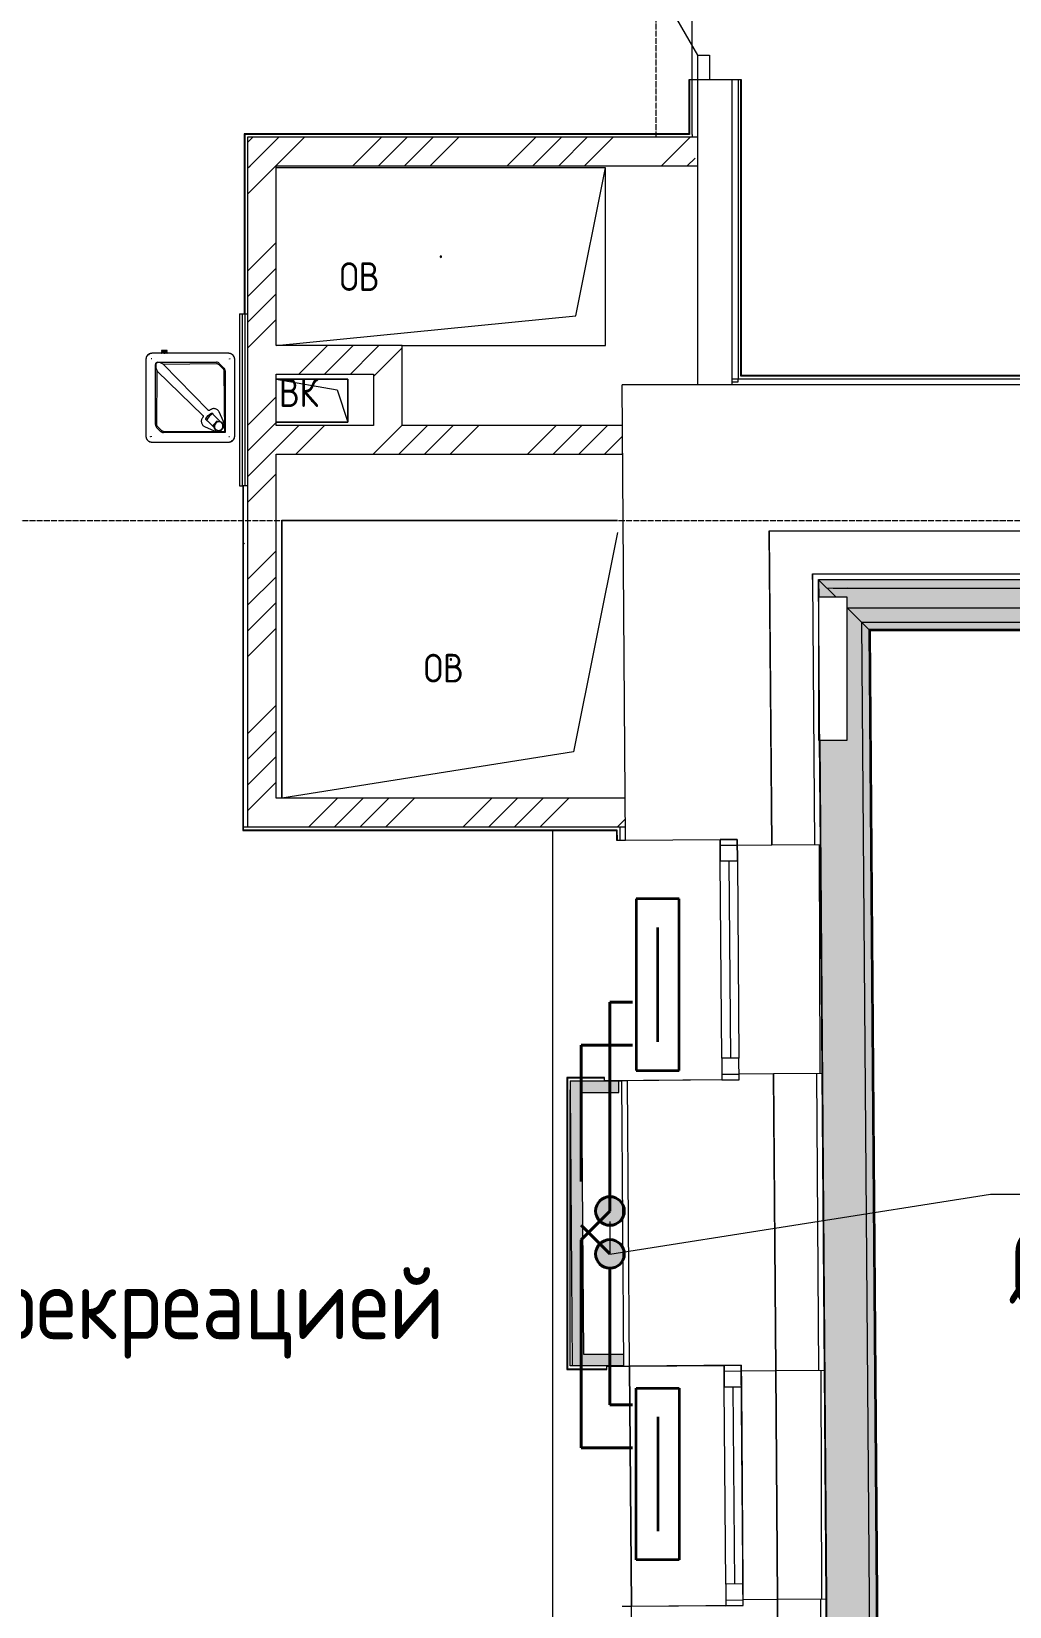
# Model space of a CAD drawing. Header units: millimetres. Extents: x -3929 to 624051, y 52832 to 514950.
# Drawn here: x 220484 to 223899, y 243370 to 248872 of the extents above; entities that cross this region are included whole.
import ezdxf
from ezdxf import colors
from ezdxf.entities.mleader import LeaderData, LeaderLine
from ezdxf.math import Vec2, Vec3

# ---------------------------------------------------------------- set-up
doc = ezdxf.new("R2010")
doc.units = ezdxf.units.MM
doc.linetypes.add('ADSK_Линия сетки', pattern=[25, 20, -2.5, 0, -2.5])
doc.linetypes.add('Hidden', pattern=[7.14375, 4.7625, -2.38125])
for name, color, linetype, lineweight in [('_ Окна', 7, 'Continuous', 9), ('Аннотация', 7, 'Continuous', 18), ('Двери', 7, 'Continuous', 9), ('Марки помещений', 7, 'Continuous', 20), ('Обобщенные модели', 7, 'Continuous', 18), ('ОВ-О-Оборудование', 32, 'Continuous', 35), ('ОВ-ТЕКСТ', 7, 'Continuous', 25), ('Ограждение', 7, 'Continuous', 9), ('Окна', 7, 'Continuous', 9), ('Оси', 253, 'Continuous', 9), ('Перекрытие', 7, 'Continuous', 18), ('Сантехника', 7, 'Continuous', 18), ('Стены внутренние', 7, 'Continuous', 18), ('Стены наружные', 7, 'Continuous', 18), ('Стены несущие', 7, 'Continuous', 30), ('Стены отделка', 7, 'Continuous', 30), ('Стены перегородки', 7, 'Continuous', 30), ('Стены штриховка', 7, 'Continuous', 9)]:
    doc.layers.add(name, color=color, linetype=linetype, lineweight=lineweight)
doc.layers.add('Линии', color=7, linetype='Continuous', lineweight=9, true_color=0x00a600)
doc.layers.add('стояки', color=7, linetype='Continuous')
doc.layers.add('т11.1', color=1, linetype='Continuous', true_color=0xff0000)
doc.layers.add('т21.1', color=5, linetype='Continuous', true_color=0x0000ff)
doc.styles.add('GOST Common_2', font='GOST_Common.ttf', dxfattribs={"width": 0.9, "height": 250})
doc.styles.add('GOST Common_5', font='GOST_Common.ttf', dxfattribs={"width": 0.9, "height": 200})
doc.styles.add('СТИЛЬ', font='simplex.shx', dxfattribs={"width": 0.65})

# ---------------------------------------------------------------- blocks, each defined once
blk = doc.blocks.new('*U2877')
at = {"layer": 'ОВ-О-Оборудование', "color": 32, "ltscale": 0.1, "true_color": 0xcd6928}
for p, q in [((300, 75), (-300, 75)), ((-300, 75), (-300, -75)), ((300, -75), (300, 75)), ((-200, 0), (200, 0)), ((-300, -75), (300, -75))]:
    blk.add_line(p, q, dxfattribs=at)
blk = doc.blocks.new('2 этаж')
at = {"layer": 'Ограждение', "lineweight": 0, "transparency": 33554432}
for points in [[(413971.3, -163319.6), (413972.3, -163319.6), (413970.9, -163257.8)], [(420516.5, -163437.4), (420335.4, -163258.8), (420107.6, -163258.8), (420107.6, -163357.8), (419607.6, -163357.8), (419607.6, -163258.8), (413971.9, -163258.8), (414033.1, -163319.6), (414071.3, -163319.6), (414071.3, -163357.5), (414151.8, -163437.4), (420485.9, -163437.4)], [(414216.1, -171876.6), (414151.8, -163437.4), (414147.8, -163433.5), (414211.9, -171872.4), (414215.9, -171876.4)], [(420485.9, -163437.6), (420516.5, -163437.4), (420511.4, -163433.5), (414147.8, -163433.5), (414152, -163437.6), (420240.8, -163437.6)]]:
    blk.add_hatch(color=253, dxfattribs=at).paths.add_polyline_path(points)
h = blk.add_hatch(color=253, dxfattribs=at)
h.paths.add_polyline_path([(414215.9, -171876.4), (414151.8, -163437.4), (414071.3, -163357.5), (414071.3, -163819.6), (413976.1, -163819.6), (414035.9, -171696.6), (414204.6, -171865.2)])
h.paths.add_polyline_path([(414034.9, -171415.6), (414035.9, -170915.6), (414134.9, -170915.6), (414134.9, -171415.6), (414035.9, -171415.6)])
h.paths.add_polyline_path([(413972.3, -163319.6), (414033.1, -163319.6), (413971.9, -163258.8)])
at = {"layer": 'Стены внутренние', "lineweight": 0}
for points in [[(413111.4, -165965.4), (413151.4, -165965.4), (413144.2, -165010), (413104.2, -165010), (413108.4, -165566)], [(413144.5, -165050), (413274.5, -165050), (413274.5, -165010), (413144.2, -165010)], [(413291.4, -166005.4), (413291.4, -165965.4), (413111.4, -165965.4), (413111.7, -166005.4)]]:
    blk.add_hatch(color=253, dxfattribs=at).paths.add_polyline_path(points)
at = {"color": 253, "linetype": 'Continuous', "lineweight": 0}
for p, q in [((411977.9, -161731.6), (411996.7, -161712.8)), ((411986.5, -161812.8), (412086.5, -161712.8)), ((412076.3, -161812.8), (412176.3, -161712.8)), ((412345.7, -161812.8), (412445.7, -161712.8)), ((412435.5, -161812.8), (412535.5, -161712.8)), ((412525.3, -161812.8), (412625.3, -161712.8)), ((412615.1, -161812.8), (412715.1, -161712.8)), ((412884.5, -161812.8), (412984.5, -161712.8)), ((412974.3, -161812.8), (413074.3, -161712.8)), ((413064.1, -161812.8), (413164.1, -161712.8)), ((413153.9, -161812.8), (413253.9, -161712.8)), ((413423.3, -161812.8), (413523.3, -161712.8)), ((411977.9, -161821.4), (411986.5, -161812.8)), ((411977.9, -161911.3), (412076.3, -161812.8)), ((413513.1, -161812.8), (413540.4, -161785.6)), ((411977.9, -162180.7), (412077.9, -162080.7)), ((411977.9, -162270.5), (412077.9, -162170.5)), ((411977.9, -162360.3), (412077.9, -162260.3)), ((411977.9, -162450.1), (412077.9, -162350.1)), ((412157.1, -162540.2), (412257.1, -162440.2)), ((412246.9, -162540.2), (412346.9, -162440.2)), ((412336.7, -162540.2), (412417.9, -162459.1)), ((412417.9, -162459.1), (412436.7, -162440.2)), ((412417.9, -162548.9), (412517.9, -162448.9)), ((411977.9, -162719.5), (412077.9, -162619.5)), ((411977.9, -162809.3), (412077.9, -162709.3)), ((412077.9, -162799.1), (412156.7, -162720.2)), ((412146.5, -162820.2), (412246.5, -162720.2)), ((412415.9, -162820.2), (412515.9, -162720.2)), ((412505.7, -162820.2), (412605.7, -162720.2)), ((412515.9, -162720.2), (412517.9, -162718.3)), ((412595.5, -162820.2), (412695.5, -162720.2)), ((412685.3, -162820.2), (412785.3, -162720.2)), ((412954.8, -162820.2), (413054.8, -162720.2)), ((413044.6, -162820.2), (413144.6, -162720.2)), ((413134.4, -162820.2), (413234.4, -162720.2)), ((413224.2, -162820.2), (413286.8, -162757.6)), ((411977.9, -162899.1), (412077.9, -162799.1)), ((411977.9, -162988.9), (412077.9, -162888.9)), ((411977.9, -163258.3), (412077.9, -163158.3)), ((411977.9, -163348.1), (412077.9, -163248.1)), ((411977.9, -163437.9), (412077.9, -163337.9)), ((411977.9, -163527.7), (412077.9, -163427.7)), ((411977.9, -163797.1), (412077.9, -163697.1)), ((411977.9, -163886.9), (412077.9, -163786.9)), ((411977.9, -163976.7), (412077.9, -163876.7)), ((412022.1, -164022.3), (412077.9, -163966.5)), ((411977.9, -164066.5), (412022.1, -164022.3)), ((412191.5, -164122.3), (412291.5, -164022.3)), ((412281.3, -164122.3), (412381.3, -164022.3)), ((412371.1, -164122.3), (412471.1, -164022.3)), ((412460.9, -164122.3), (412560.9, -164022.3)), ((412730.3, -164122.3), (412830.3, -164022.3)), ((412820.1, -164122.3), (412920.1, -164022.3)), ((412909.9, -164122.3), (413009.9, -164022.3)), ((412999.7, -164122.3), (413099.7, -164022.3)), ((413269.1, -164122.3), (413297.2, -164094.2))]:
    blk.add_line(p, q, dxfattribs=at)
at = {"layer": '_ Окна', "color": 253, "lineweight": 0}
for p, q in [((413627.8, -164166.4), (413687.8, -164166)), ((413628.3, -164242.4), (413627.8, -164166.4)), ((413627.9, -164186.4), (413687.9, -164186)), ((413687.8, -164166), (413688.3, -164242)), ((413688.3, -164242), (413628.3, -164242.4)), ((413658.3, -164242.2), (413663.6, -164930.2)), ((413693.6, -164930), (413633.6, -164930.4)), ((413633.6, -164930.4), (413634.1, -165006.4)), ((413694.1, -165005.9), (413693.6, -164930)), ((413634, -164986.4), (413694, -164986)), ((413634.1, -165006.4), (413694.1, -165005.9))]:
    blk.add_line(p, q, dxfattribs=at)
at = {"layer": 'Двери', "color": 253, "lineweight": 0}
for p, q in [((413550.4, -161425.8), (413122.4, -160684.5)), ((413550.4, -161512.8), (413550.4, -161425.8)), ((413550.4, -161425.8), (413590.4, -161425.8)), ((413590.4, -161425.8), (413590.4, -161512.8)), ((413590.4, -161512.8), (413550.4, -161512.8))]:
    blk.add_line(p, q, dxfattribs=at)
at = {"layer": 'Линии', "color": 253, "lineweight": 0}
for p, q in [((413701.7, -166002.9), (413311.7, -166005.9)), ((413311.7, -166005.9), (413318.1, -166845.9)), ((413318.1, -166845.9), (413311.7, -166005.9)), ((413641.7, -166003.4), (413701.7, -166002.9)), ((413701.7, -166002.9), (413641.7, -166003.4)), ((413642.3, -166079.4), (413641.7, -166003.4)), ((413641.7, -166003.4), (413642.3, -166079.4)), ((413701.7, -166002.9), (413702.3, -166078.9)), ((413702.3, -166078.9), (413701.7, -166002.9)), ((413708.1, -166842.9), (413701.7, -166002.9)), ((413641.9, -166023.4), (413701.9, -166022.9)), ((413707.9, -166822.9), (413701.9, -166022.9)), ((413821.9, -166022), (413827.9, -166822)), ((413827.9, -166822), (413821.9, -166022)), ((413702.3, -166078.9), (413642.3, -166079.4)), ((413642.3, -166079.4), (413702.3, -166078.9)), ((413642.3, -166079.4), (413702.3, -166078.9)), ((413647.5, -166767.4), (413642.3, -166079.4)), ((413672.3, -166079.1), (413677.5, -166767.1)), ((413702.3, -166078.9), (413707.5, -166766.9)), ((413707.5, -166766.9), (413647.5, -166767.4)), ((413707.5, -166766.9), (413647.5, -166767.4)), ((413707.5, -166766.9), (413647.5, -166767.4)), ((413647.5, -166767.4), (413648.1, -166843.4)), ((413647.5, -166767.4), (413648.1, -166843.4)), ((413708.1, -166842.9), (413707.5, -166766.9)), ((413708.1, -166842.9), (413707.5, -166766.9)), ((413647.9, -166823.4), (413707.9, -166822.9)), ((413708.1, -166842.9), (413318.1, -166845.9)), ((413648.1, -166843.4), (413708.1, -166842.9)), ((413648.1, -166843.4), (413708.1, -166842.9))]:
    blk.add_line(p, q, dxfattribs=at)
at = {"layer": 'Обобщенные модели', "color": 253, "lineweight": 0}
for p, q in [((413227.9, -161820.2), (412077.9, -161820.2)), ((413227.9, -161820.2), (412077.9, -161820.2)), ((413124.5, -162336.9), (413227.9, -161820.2)), ((413227.9, -162440.2), (413227.9, -161820.2)), ((413227.9, -162440.2), (413227.9, -161820.2)), ((412077.9, -162440.2), (413124.5, -162336.9)), ((412517.9, -162440.2), (413227.9, -162440.2)), ((412517.9, -162440.2), (413227.9, -162440.2)), ((412077.9, -162557.8), (412327.9, -162557.8)), ((412077.9, -162557.8), (412290.4, -162595.3)), ((412327.9, -162557.8), (412077.9, -162557.8)), ((412290.4, -162595.3), (412327.9, -162707.8)), ((412327.9, -162557.8), (412327.9, -162707.8)), ((412327.9, -162707.8), (412327.9, -162557.8)), ((412327.9, -162707.8), (412077.9, -162707.8)), ((412077.9, -162707.8), (412327.9, -162707.8)), ((412097.8, -164022.3), (412097.8, -163052.3)), ((412097.8, -163052.3), (413269.3, -163052.3)), ((413269.3, -163052.3), (412097.8, -163052.3)), ((412097.8, -163052.3), (412097.8, -164022.3)), ((413269.6, -163093.3), (413116.1, -163860.6)), ((413116.1, -163860.6), (412097.8, -164022.3))]:
    blk.add_line(p, q, dxfattribs=at)
for centre, start, end in [((412652.9, -162130.2), 90, 270), ((412652.9, -162130.2), 90, 195), ((412652.9, -162130.2), 270, 90), ((412652.9, -162130.2), 330, 90), ((412652.9, -162130.2), 285, 300), ((412202.9, -162632.8), 90, 270), ((412202.9, -162632.8), 105, 180), ((412202.9, -162632.8), 210, 270), ((412202.9, -162632.8), 270, 90), ((412202.9, -162632.8), 330, 75), ((412687.8, -163537.3), 0, 180), ((412687.8, -163537.3), 120, 180), ((412687.8, -163537.3), 180, 0), ((412687.8, -163537.3), 240, 345), ((412687.8, -163537.3), 15, 90)]:
    blk.add_arc(centre, 2.5, start, end, dxfattribs=at)
at = {"layer": 'Ограждение', "color": 253, "lineweight": 0}
for p, q in [((413971.3, -163319.6), (413970.9, -163257.8)), ((413971.9, -163258.8), (413970.9, -163257.8)), ((413971.9, -163258.8), (414033.1, -163319.6)), ((414033.1, -163319.6), (413971.9, -163258.8)), ((413971.9, -163258.8), (413972.3, -163319.6)), ((413971.9, -163258.8), (413972.3, -163319.6)), ((419607.6, -163258.8), (413971.9, -163258.8)), ((419607.6, -163258.8), (413971.9, -163258.8)), ((414071.3, -163357.5), (414150.6, -163436.2)), ((414151.8, -163437.4), (414071.3, -163357.5)), ((414150.6, -163436.2), (414146.6, -163432.3)), ((414146.6, -163432.3), (414210.7, -171871.2)), ((414146.6, -163432.3), (414147.8, -163433.5)), ((420511.3, -163432.3), (414146.6, -163432.3)), ((414147.8, -163433.5), (414150.6, -163436.2)), ((414150.6, -163436.2), (414147.8, -163433.5)), ((414147.8, -163433.5), (414211.9, -171872.4)), ((414147.8, -163433.5), (414150.6, -163436.2)), ((420512.5, -163433.5), (414147.8, -163433.5)), ((414148.5, -163434.1), (414148.2, -163433.8)), ((414148.2, -163433.8), (414212.2, -171872.8)), ((420512.8, -163433.8), (414148.2, -163433.8)), ((414150.3, -163435.9), (414148.5, -163434.1)), ((414148.5, -163434.1), (414212.6, -171873.1)), ((414148.5, -163434.1), (414150.3, -163435.9)), ((420513.2, -163434.1), (414148.5, -163434.1)), ((414150.8, -163436.4), (414150.3, -163435.9)), ((414150.3, -163435.9), (414214.3, -171874.9)), ((420514.9, -163435.9), (414150.3, -163435.9)), ((414150.6, -163436.2), (414214.6, -171875.1)), ((414151.8, -163437.4), (414150.6, -163436.2)), ((414150.6, -163436.2), (414151.8, -163437.4)), ((420515.2, -163436.2), (414150.6, -163436.2)), ((414150.8, -163436.4), (414214.8, -171875.3)), ((420515.4, -163436.4), (414150.8, -163436.4)), ((414150.9, -163436.5), (414214.9, -171875.5)), ((414150.9, -163436.5), (414152, -163437.6)), ((420515.5, -163436.5), (414150.9, -163436.5)), ((414151.8, -163437.4), (414215.9, -171876.4)), ((420516.5, -163437.4), (414151.8, -163437.4)), ((414152, -163437.6), (414216.1, -171876.6)), ((420516.7, -163437.6), (414152, -163437.6)), ((413977.9, -164183.8), (413975.1, -163819.6)), ((413976.1, -163819.6), (414035.9, -171696.6)), ((413976.1, -163819.6), (414035.9, -171696.6)), ((413984, -164983.7), (413977.9, -164183.8)), ((413977.9, -164183.8), (413984, -164983.7)), ((413991.9, -166020.7), (413984, -164983.7)), ((413997.9, -166820.7), (413991.9, -166020.7)), ((413991.9, -166020.7), (413997.9, -166820.7)), ((414005.9, -167868.7), (413997.9, -166820.7))]:
    blk.add_line(p, q, dxfattribs=at)
at = {"layer": 'Окна', "color": 253, "lineweight": 0}
for p, q in [((413687.8, -164166), (413627.8, -164166.4)), ((413627.8, -164166.4), (413628.3, -164242.4)), ((413688.3, -164242), (413687.8, -164166)), ((413633.6, -164930.4), (413628.3, -164242.4)), ((413688.3, -164242), (413693.6, -164930)), ((413633.6, -164930.4), (413634.1, -165006.4)), ((413694.1, -165005.9), (413693.6, -164930)), ((413634.1, -165006.4), (413694.1, -165005.9))]:
    blk.add_line(p, q, dxfattribs=at)
at = {"layer": 'Оси', "color": 253, "linetype": 'ADSK_Линия сетки', "lineweight": 0}
for p, q in [((413404.9, -161712.8), (413404.9, -128355.4)), ((354440.6, -163052.3), (420560.2, -163052.3))]:
    blk.add_line(p, q, dxfattribs=at)
at = {"layer": 'Перекрытие', "color": 253, "lineweight": 0}
for p, q in [((413530.4, -161512.8), (413530.4, -160482.8)), ((413043.1, -164134.3), (413043.1, -170952.3)), ((413224.1, -165007.8), (413634.1, -165004.6)), ((413298.4, -166845), (413648.1, -166842.4))]:
    blk.add_line(p, q, dxfattribs=at)
at = {"layer": 'Сантехника', "color": 253, "lineweight": 0}
for p, q in [((411623, -162486.1), (411622.9, -162486.9)), ((411622.9, -162486.9), (411622.9, -162487.8)), ((411622.9, -162487.8), (411622.9, -162488.6)), ((411623.2, -162485.3), (411623, -162486.1)), ((411623.3, -162484.4), (411623.2, -162485.3)), ((411623.5, -162483.6), (411623.3, -162484.4)), ((411623.7, -162482.8), (411623.5, -162483.6)), ((411624, -162482), (411623.7, -162482.8)), ((411624.3, -162481.2), (411624, -162482)), ((411624.6, -162480.5), (411624.3, -162481.2)), ((411625, -162479.7), (411624.6, -162480.5)), ((411625.3, -162478.9), (411625, -162479.7)), ((411625.8, -162478.2), (411625.3, -162478.9)), ((411626.2, -162477.5), (411625.8, -162478.2)), ((411626.7, -162476.8), (411626.2, -162477.5)), ((411627.2, -162476.1), (411626.7, -162476.8)), ((411627.7, -162475.5), (411627.2, -162476.1)), ((411628.2, -162474.8), (411627.7, -162475.5)), ((411628.8, -162474.2), (411628.2, -162474.8)), ((411629.4, -162473.6), (411628.8, -162474.2)), ((411630, -162473.1), (411629.4, -162473.6)), ((411630.7, -162472.5), (411630, -162473.1)), ((411631.3, -162472), (411630.7, -162472.5)), ((411632, -162471.5), (411631.3, -162472)), ((411632.7, -162471), (411632, -162471.5)), ((411633.4, -162470.6), (411632.7, -162471)), ((411634.2, -162470.2), (411633.4, -162470.6)), ((411634.9, -162469.8), (411634.2, -162470.2)), ((411635.7, -162469.5), (411634.9, -162469.8)), ((411636.5, -162469.2), (411635.7, -162469.5)), ((411637.3, -162468.9), (411636.5, -162469.2)), ((411638.1, -162468.7), (411637.3, -162468.9)), ((411638.9, -162468.4), (411638.1, -162468.7)), ((411639.7, -162468.3), (411638.9, -162468.4)), ((411640.5, -162468.1), (411639.7, -162468.3)), ((411641.3, -162468), (411640.5, -162468.1)), ((411642.2, -162467.9), (411641.3, -162468)), ((411641.5, -162485.8), (411643.4, -162485.8)), ((411643, -162467.9), (411642.2, -162467.9)), ((411643.9, -162467.8), (411643, -162467.9)), ((411911.9, -162467.8), (411643.9, -162467.8)), ((411677.8, -162467.8), (411676.4, -162467.8)), ((411677.6, -162457.8), (411678.2, -162458.4)), ((411687.4, -162457.8), (411677.6, -162457.8)), ((411678.2, -162458.4), (411677.6, -162459)), ((411677.6, -162459), (411678.2, -162459.6)), ((411687.4, -162459), (411677.6, -162459)), ((411678.2, -162459.6), (411677.6, -162460.2)), ((411677.6, -162460.2), (411678.2, -162460.8)), ((411687.4, -162460.2), (411677.6, -162460.2)), ((411678.2, -162460.8), (411677.6, -162461.4)), ((411677.6, -162461.4), (411678.2, -162462)), ((411687.4, -162461.4), (411677.6, -162461.4)), ((411678.2, -162462), (411677.6, -162462.6)), ((411677.6, -162462.6), (411678.2, -162463.2)), ((411687.4, -162462.6), (411677.6, -162462.6)), ((411678.2, -162463.2), (411677.6, -162463.8)), ((411677.6, -162463.8), (411678.2, -162464.4)), ((411687.4, -162463.8), (411677.6, -162463.8)), ((411678.2, -162464.4), (411677.6, -162465)), ((411677.6, -162465), (411678.2, -162465.6)), ((411687.4, -162465), (411677.6, -162465)), ((411678.2, -162465.6), (411677.6, -162466.1)), ((411677.6, -162466.1), (411678.2, -162466.7)), ((411687.4, -162466.1), (411677.6, -162466.1)), ((411678.2, -162466.7), (411677.6, -162467.3)), ((411677.6, -162467.3), (411678.2, -162467.9)), ((411687.4, -162467.3), (411677.6, -162467.3)), ((411677.6, -162467.8), (411678.9, -162467.8)), ((411687.4, -162458.4), (411678.2, -162458.4)), ((411687.4, -162459.6), (411678.2, -162459.6)), ((411687.4, -162460.8), (411678.2, -162460.8)), ((411687.4, -162462), (411678.2, -162462)), ((411687.4, -162463.2), (411678.2, -162463.2)), ((411687.4, -162464.4), (411678.2, -162464.4)), ((411687.4, -162465.6), (411678.2, -162465.6)), ((411687.4, -162466.7), (411678.2, -162466.7)), ((411679.9, -162457.8), (411687.4, -162457.8)), ((411684.6, -162467.8), (411681.9, -162467.8)), ((411685.2, -162467.8), (411689.6, -162467.8)), ((411685.2, -162467.8), (411689.6, -162467.8)), ((411687.4, -162457.8), (411694.9, -162457.8)), ((411697.1, -162457.8), (411687.4, -162457.8)), ((411696.5, -162458.4), (411687.4, -162458.4)), ((411697.1, -162459), (411687.4, -162459)), ((411696.5, -162459.6), (411687.4, -162459.6)), ((411697.1, -162460.2), (411687.4, -162460.2)), ((411696.5, -162460.8), (411687.4, -162460.8)), ((411697.1, -162461.4), (411687.4, -162461.4)), ((411696.5, -162462), (411687.4, -162462)), ((411697.1, -162462.6), (411687.4, -162462.6)), ((411696.5, -162463.2), (411687.4, -162463.2)), ((411697.1, -162463.8), (411687.4, -162463.8)), ((411696.5, -162464.4), (411687.4, -162464.4)), ((411697.1, -162465), (411687.4, -162465)), ((411696.5, -162465.6), (411687.4, -162465.6)), ((411697.1, -162466.1), (411687.4, -162466.1)), ((411696.5, -162466.7), (411687.4, -162466.7)), ((411697.1, -162467.3), (411687.4, -162467.3)), ((411692.9, -162467.8), (411690.1, -162467.8)), ((411695.8, -162467.8), (411697.1, -162467.8)), ((411696.5, -162458.4), (411697.1, -162457.8)), ((411697.1, -162459), (411696.5, -162458.4)), ((411696.5, -162459.6), (411697.1, -162459)), ((411697.1, -162460.2), (411696.5, -162459.6)), ((411696.5, -162460.8), (411697.1, -162460.2)), ((411697.1, -162461.4), (411696.5, -162460.8)), ((411696.5, -162462), (411697.1, -162461.4)), ((411697.1, -162462.6), (411696.5, -162462)), ((411696.5, -162463.2), (411697.1, -162462.6)), ((411697.1, -162463.8), (411696.5, -162463.2)), ((411696.5, -162464.4), (411697.1, -162463.8)), ((411697.1, -162465), (411696.5, -162464.4)), ((411696.5, -162465.6), (411697.1, -162465)), ((411697.1, -162466.1), (411696.5, -162465.6)), ((411696.5, -162466.7), (411697.1, -162466.1)), ((411697.1, -162467.3), (411696.5, -162466.7)), ((411696.5, -162467.9), (411697.1, -162467.3)), ((411698.4, -162467.8), (411696.9, -162467.8)), ((411912.1, -162467.8), (411911.9, -162467.8)), ((411912.9, -162467.9), (411912.1, -162467.8)), ((411913.8, -162467.9), (411912.9, -162467.9)), ((411914.6, -162468), (411913.8, -162467.9)), ((411915.4, -162468.1), (411914.6, -162468)), ((411914.9, -162488.3), (411914.9, -162486.5)), ((411916.3, -162468.3), (411915.4, -162468.1)), ((411915.7, -162485.8), (411917.3, -162485.8)), ((411917.1, -162468.5), (411916.3, -162468.3)), ((411917.9, -162468.7), (411917.1, -162468.5)), ((411917.6, -162486.5), (411917.6, -162487.6)), ((411918.7, -162469), (411917.9, -162468.7)), ((411919.5, -162469.3), (411918.7, -162469)), ((411920.2, -162469.6), (411919.5, -162469.3)), ((411921, -162469.9), (411920.2, -162469.6)), ((411921.8, -162470.3), (411921, -162469.9)), ((411922.5, -162470.7), (411921.8, -162470.3)), ((411923.2, -162471.2), (411922.5, -162470.7)), ((411923.9, -162471.6), (411923.2, -162471.2)), ((411924.6, -162472.1), (411923.9, -162471.6)), ((411925.2, -162472.7), (411924.6, -162472.1)), ((411925.9, -162473.2), (411925.2, -162472.7)), ((411926.5, -162473.8), (411925.9, -162473.2)), ((411927.1, -162474.4), (411926.5, -162473.8)), ((411927.7, -162475), (411927.1, -162474.4)), ((411928.2, -162475.6), (411927.7, -162475)), ((411928.7, -162476.3), (411928.2, -162475.6)), ((411929.2, -162477), (411928.7, -162476.3)), ((411929.7, -162477.7), (411929.2, -162477)), ((411930.1, -162478.4), (411929.7, -162477.7)), ((411930.5, -162479.1), (411930.1, -162478.4)), ((411930.9, -162479.9), (411930.5, -162479.1)), ((411931.2, -162480.7), (411930.9, -162479.9)), ((411931.5, -162481.4), (411931.2, -162480.7)), ((411931.8, -162482.2), (411931.5, -162481.4)), ((411932, -162483), (411931.8, -162482.2)), ((411932.3, -162483.8), (411932, -162483)), ((411932.4, -162484.7), (411932.3, -162483.8)), ((411932.6, -162485.5), (411932.4, -162484.7)), ((411932.7, -162486.3), (411932.6, -162485.5)), ((411932.8, -162487.2), (411932.7, -162486.3)), ((411932.8, -162488), (411932.8, -162487.2)), ((411932.9, -162488.8), (411932.8, -162488)), ((411622.9, -162488.6), (411622.9, -162488.8)), ((411622.9, -162488.8), (411622.9, -162756.8)), ((411656.2, -162716.6), (411656.2, -162507.1)), ((411657.4, -162507.1), (411657.4, -162515)), ((411657.4, -162515), (411657.4, -162515.6)), ((411657.4, -162515.6), (411657.5, -162516.2)), ((411657.5, -162516.2), (411657.5, -162516.8)), ((411657.5, -162516.8), (411657.6, -162517.3)), ((411657.6, -162517.3), (411657.7, -162517.8)), ((411657.7, -162517.8), (411657.8, -162518.1)), ((411657.8, -162518.1), (411662.4, -162530.1)), ((411660.5, -162716.6), (411662.4, -162530.1)), ((411662.4, -162530.1), (411821.7, -162684.5)), ((411664.5, -162498.8), (411869.3, -162498.8)), ((411668.1, -162500), (411664.5, -162500)), ((411664.7, -162498.8), (411665.9, -162500)), ((411665.9, -162500), (411664.7, -162498.8)), ((411668.7, -162500), (411668.1, -162500)), ((411669.3, -162500.1), (411668.7, -162500)), ((411669.9, -162500.1), (411669.3, -162500.1)), ((411670.4, -162500.2), (411669.9, -162500.1)), ((411670.8, -162500.3), (411670.4, -162500.2)), ((411671.2, -162500.4), (411670.8, -162500.3)), ((411683.4, -162505.1), (411671.2, -162500.4)), ((411683.4, -162505.1), (411869.3, -162503.5)), ((411839.8, -162666.5), (411683.4, -162505.1)), ((411876, -162506.2), (411892.4, -162522.2)), ((411879.2, -162502.9), (411895.4, -162519.2)), ((411895.3, -162529.1), (411897.6, -162742.6)), ((411899.5, -162529.1), (411899.5, -162744.5)), ((411932.9, -162756.8), (411932.9, -162488.8)), ((411831.9, -162698), (411832, -162697.4)), ((411831.9, -162698.5), (411831.9, -162698)), ((411832.1, -162699), (411831.9, -162698.5)), ((411832, -162697.4), (411832.2, -162696.8)), ((411832.4, -162699.3), (411832.1, -162699)), ((411832.2, -162696.8), (411835.9, -162690.9)), ((411832.3, -162699.3), (411835.3, -162702.2)), ((411835.5, -162702), (411832.4, -162699.3)), ((411835.9, -162690.9), (411840.5, -162685.5)), ((411840.5, -162685.5), (411845.9, -162680.8)), ((411845.9, -162680.8), (411851.8, -162677.2)), ((411851.8, -162677.2), (411852.4, -162677)), ((411852.4, -162677), (411853, -162676.8)), ((411853, -162676.8), (411853.5, -162676.9)), ((411853.5, -162676.9), (411854, -162677.1)), ((411854, -162677.1), (411854.4, -162677.4)), ((411857.3, -162680.2), (411854.3, -162677.3)), ((411854.4, -162677.4), (411857, -162680.5)), ((411859.5, -162716.7), (411870.9, -162704.7)), ((411872, -162705.9), (411860.6, -162717.9)), ((411864.9, -162688.7), (411868.2, -162692)), ((411865.8, -162689.6), (411873.8, -162697.5)), ((411871.8, -162704.4), (411887.6, -162707.9)), ((411888.8, -162709), (411873, -162705.6)), ((411873.8, -162697.5), (411875.3, -162699.1)), ((411875.3, -162699.1), (411884.3, -162708)), ((411893.5, -162706.2), (411878.5, -162672.7)), ((411889.2, -162709.3), (411888.1, -162708.1)), ((411622.9, -162756.8), (411622.9, -162757.7)), ((411622.9, -162757.7), (411622.9, -162758.5)), ((411622.9, -162758.5), (411623, -162759.4)), ((411623, -162759.4), (411623.1, -162760.2)), ((411623.1, -162760.2), (411623.3, -162761)), ((411623.3, -162761), (411623.5, -162761.8)), ((411623.5, -162761.8), (411623.7, -162762.6)), ((411623.7, -162762.6), (411623.9, -162763.4)), ((411623.9, -162763.4), (411624.2, -162764.2)), ((411638.1, -162758), (411638.1, -162759.2)), ((411640, -162759.8), (411638.4, -162759.8)), ((411640.9, -162757.3), (411640.9, -162759.2)), ((411674.2, -162740.4), (411660.3, -162726.5)), ((411676.9, -162737.6), (411663.3, -162723.6)), ((411897.6, -162742.6), (411684.1, -162740.7)), ((411899.5, -162744.5), (411684.1, -162744.5)), ((411827.8, -162723.4), (411861.2, -162738.4)), ((411852.6, -162718.7), (411844.6, -162710.8)), ((411854.1, -162720.3), (411852.6, -162718.7)), ((411863.2, -162729.4), (411854.1, -162720.3)), ((411863.4, -162733.2), (411859.2, -162717.7)), ((411860.4, -162718.8), (411864.6, -162734.3)), ((411863.7, -162733.6), (411864.8, -162734.7)), ((411865.2, -162735), (411881.1, -162738.4)), ((411882, -162738.1), (411893.4, -162726.1)), ((411893.7, -162725.1), (411889.5, -162709.7)), ((411897.6, -162742.6), (411899.5, -162744.5)), ((411914.2, -162759.8), (411912.4, -162759.8)), ((411931.4, -162764.4), (411931.7, -162763.7)), ((411931.7, -162763.7), (411932, -162762.9)), ((411932, -162762.9), (411932.2, -162762.1)), ((411932.2, -162762.1), (411932.4, -162761.2)), ((411932.4, -162761.2), (411932.6, -162760.4)), ((411932.6, -162760.4), (411932.7, -162759.6)), ((411932.7, -162759.6), (411932.8, -162758.7)), ((411932.8, -162757.9), (411932.9, -162757.1)), ((411932.8, -162758.7), (411932.8, -162757.9)), ((411932.9, -162757.1), (411932.9, -162756.8)), ((411624.2, -162764.2), (411624.5, -162765)), ((411624.5, -162765), (411624.9, -162765.8)), ((411624.9, -162765.8), (411625.2, -162766.5)), ((411625.2, -162766.5), (411625.6, -162767.3)), ((411625.6, -162767.3), (411626.1, -162768)), ((411626.1, -162768), (411626.5, -162768.7)), ((411626.5, -162768.7), (411627, -162769.4)), ((411627, -162769.4), (411627.5, -162770)), ((411627.5, -162770), (411628.1, -162770.7)), ((411628.1, -162770.7), (411628.6, -162771.3)), ((411628.6, -162771.3), (411629.2, -162771.9)), ((411629.2, -162771.9), (411629.8, -162772.5)), ((411629.8, -162772.5), (411630.5, -162773)), ((411630.5, -162773), (411631.1, -162773.5)), ((411631.1, -162773.5), (411631.8, -162774)), ((411631.8, -162774), (411632.5, -162774.5)), ((411632.5, -162774.5), (411633.2, -162775)), ((411633.2, -162775), (411634, -162775.4)), ((411634, -162775.4), (411634.7, -162775.7)), ((411634.7, -162775.7), (411635.5, -162776.1)), ((411635.5, -162776.1), (411636.3, -162776.4)), ((411636.3, -162776.4), (411637, -162776.7)), ((411637, -162776.7), (411637.8, -162777)), ((411637.8, -162777), (411638.7, -162777.2)), ((411638.7, -162777.2), (411639.5, -162777.4)), ((411639.5, -162777.4), (411640.3, -162777.5)), ((411640.3, -162777.5), (411641.1, -162777.7)), ((411641.1, -162777.7), (411642, -162777.8)), ((411642, -162777.8), (411642.8, -162777.8)), ((411642.8, -162777.8), (411643.6, -162777.8)), ((411643.6, -162777.8), (411643.9, -162777.8)), ((411643.9, -162777.8), (411911.9, -162777.8)), ((411911.9, -162777.8), (411912.7, -162777.8)), ((411912.7, -162777.8), (411913.5, -162777.8)), ((411913.5, -162777.8), (411914.4, -162777.7)), ((411914.4, -162777.7), (411915.2, -162777.6)), ((411915.2, -162777.6), (411916, -162777.4)), ((411916, -162777.4), (411916.9, -162777.2)), ((411916.9, -162777.2), (411917.7, -162777)), ((411917.7, -162777), (411918.5, -162776.8)), ((411918.5, -162776.8), (411919.3, -162776.5)), ((411919.3, -162776.5), (411920, -162776.2)), ((411920, -162776.2), (411920.8, -162775.8)), ((411920.8, -162775.8), (411921.6, -162775.5)), ((411921.6, -162775.5), (411922.3, -162775.1)), ((411922.3, -162775.1), (411923, -162774.6)), ((411923, -162774.6), (411923.7, -162774.2)), ((411923.7, -162774.2), (411924.4, -162773.7)), ((411924.4, -162773.7), (411925.1, -162773.2)), ((411925.1, -162773.2), (411925.7, -162772.6)), ((411925.7, -162772.6), (411926.3, -162772.1)), ((411926.3, -162772.1), (411926.9, -162771.5)), ((411926.9, -162771.5), (411927.5, -162770.9)), ((411927.5, -162770.9), (411928, -162770.2)), ((411928, -162770.2), (411928.6, -162769.6)), ((411928.6, -162769.6), (411929.1, -162768.9)), ((411929.1, -162768.9), (411929.5, -162768.2)), ((411929.5, -162768.2), (411930, -162767.5)), ((411930, -162767.5), (411930.4, -162766.7)), ((411930.4, -162766.7), (411930.8, -162766)), ((411930.8, -162766), (411931.1, -162765.2)), ((411931.1, -162765.2), (411931.4, -162764.4))]:
    blk.add_line(p, q, dxfattribs=at)
for centre, radius, start, end in [((411643.9, -162488.8), 21, 140.284, 180), ((411643.9, -162488.8), 21, 113.6771, 135.815), ((411640.9, -162483.3), 13, 122.0346, 132.0601), ((411643.9, -162488.8), 21, 102.5039, 111.3737), ((411643.9, -162488.8), 21, 90, 97.6172), ((411911.9, -162488.8), 21, 50.284, 90), ((411911.9, -162488.8), 21, 23.6771, 45.815), ((411911.9, -162488.8), 21, 12.5039, 21.3737), ((411911.9, -162488.8), 21, 0, 7.6172), ((411664.5, -162507.1), 8.25, 90, 180), ((411664.5, -162507.1), 7.05, 90, 180), ((411869.3, -162512.8), 14, 45, 90), ((411885.5, -162529.1), 14, 0, 45), ((411643.9, -162756.8), 21, 180, 187.1754), ((411643.9, -162756.8), 21, 192.5039, 201.3737), ((411670.2, -162716.6), 14, 180, 225), ((411684.1, -162730.5), 14, 225, 270), ((411911.9, -162756.8), 21, 320.284, 0), ((411643.9, -162756.8), 21, 203.6771, 225.815), ((411643.9, -162756.8), 21, 230.284, 270), ((411911.9, -162756.8), 21, 270, 277.6172), ((411911.9, -162756.8), 21, 282.5039, 291.3737), ((411911.9, -162756.8), 21, 293.6771, 315.815), ((411914.9, -162762.3), 13, 302.0346, 312.0601)]:
    blk.add_arc(centre, radius, start, end, dxfattribs=at)
for centre, major_axis, ratio, start_param, end_param in [((411837.4, -162700.1), (2.12, 2.12), 0.669131, 2.016204, 3.199065), ((411858.7, -162703.7), (22.7, 22.7), 0.669131, 1.125389, 2.016204), ((411613.7, -162941.7), (230.9, 230.9), 0.669131, 0, 0.057472), ((411855.1, -162682.4), (2.12, 2.12), 0.669131, 6.225713, 7.408574), ((412096.7, -162458.7), (230.9, 230.9), 0.669131, 3.08412, 3.141593), ((411877, -162722), (10.9, 10.9), 0.951057, 4.712389, 7.853982), ((411871.6, -162705.4), (0.707, 0.707), 0.951057, 0.548679, 1.595877), ((411872.7, -162706.5), (0.707, 0.707), 0.951057, 0.548679, 1.595877), ((411860.2, -162717.4), (0.707, 0.707), 0.951057, 1.595877, 2.643074), ((411861.3, -162718.5), (0.707, 0.707), 0.951057, 1.595877, 2.643074), ((411877, -162722), (10.9, 10.9), 0.951057, 1.570796, 4.712389), ((411865.5, -162734), (0.691, 0.691), 0.951057, 2.643074, 3.690272), ((411881.3, -162737.4), (0.707, 0.707), 0.951057, 3.690272, 4.737469), ((411888.5, -162710), (0.707, 0.707), 0.951057, 5.784667, 6.831864), ((411892.7, -162725.4), (0.707, 0.707), 0.951057, 4.737469, 5.784667)]:
    blk.add_ellipse(centre, major_axis=major_axis, ratio=ratio, start_param=start_param, end_param=end_param, dxfattribs=at)
for points in [[(411869.3, -162503.5), (411870.1, -162503.5), (411871.7, -162503.7), (411874.1, -162504.6), (411875.4, -162505.6), (411876, -162506.2)], [(411892.4, -162522.2), (411893, -162522.8), (411894.1, -162524.1), (411895.1, -162526.5), (411895.3, -162528.2), (411895.3, -162529.1)], [(411821.8, -162691.3), (411820.7, -162692.4), (411818.7, -162695), (411816.8, -162699.4), (411815.9, -162704.1), (411816.2, -162708.9), (411817.7, -162713.5), (411820.2, -162717.7), (411823.6, -162721.1), (411826.3, -162722.7), (411827.8, -162723.4)], [(411849.1, -162664.4), (411848.1, -162665.1), (411847.3, -162665.8), (411846.5, -162666.6)], [(411878.5, -162672.7), (411877.8, -162671.3), (411876.2, -162668.6), (411872.8, -162665.1), (411868.7, -162662.6), (411864.1, -162661.1), (411859.3, -162660.8), (411854.6, -162661.6), (411851.6, -162662.9), (411850.2, -162663.7)], [(411663.3, -162723.6), (411662.7, -162723), (411661.6, -162721.6), (411660.7, -162719.2), (411660.5, -162717.5), (411660.5, -162716.6)], [(411684.1, -162740.7), (411683.2, -162740.7), (411681.4, -162740.4), (411678.9, -162739.4), (411677.6, -162738.3), (411676.9, -162737.6)]]:
    blk.add_open_spline(points, degree=3, dxfattribs=at)
for points, knots in [([(411821.7, -162684.5), (411822.3, -162685.1), (411823, -162686.2), (411823.2, -162687.9), (411823, -162689.6), (411822.4, -162690.7), (411821.8, -162691.3)], [-1, -1, -1, -1, -0.666667, -0.5, -0.333333, 0, 0, 0, 0]), ([(411846.5, -162666.6), (411845.8, -162667.2), (411844.8, -162667.8), (411843.1, -162668), (411841.5, -162667.7), (411840.4, -162667.1), (411839.8, -162666.5)], [-1, -1, -1, -1, -0.666667, -0.5, -0.333333, 0, 0, 0, 0]), ([(411893.8, -162725.2), (411894.1, -162724.6), (411894.9, -162722.2), (411895.8, -162717.6), (411895.4, -162711.7), (411894.3, -162708), (411893.5, -162706.2)], [-0.3326134, -0.3326134, -0.3326134, -0.3326134, -0.3, -0.2, -0.1, 0, 0, 0, 0]), ([(411861.2, -162738.4), (411863, -162739.2), (411866.8, -162740.4), (411873.6, -162740.8), (411878.3, -162739.6), (411880.9, -162738.5)], [-1, -1, -1, -1, -0.9, -0.8, -0.6559474, -0.6559474, -0.6559474, -0.6559474]), ([(411882.5, -162737.8), (411882.9, -162737.5), (411886.8, -162735.3), (411890.7, -162731.5), (411892.9, -162727.3), (411893.3, -162726.5)], [-0.6261625, -0.6261625, -0.6261625, -0.6261625, -0.6, -0.4, -0.3568135, -0.3568135, -0.3568135, -0.3568135])]:
    blk.add_open_spline(points, degree=3, knots=knots, dxfattribs=at)
at = {"layer": 'Стены внутренние', "color": 253, "linetype": 'Continuous', "lineweight": 0}
blk.add_line((411966.9, -163134.1), (411962.9, -163127.1), dxfattribs=at)
at = {"layer": 'Стены внутренние', "color": 253, "lineweight": 0}
blk.add_line((413284.2, -165009.1), (413284.1, -165007.3), dxfattribs=at)
at = {"layer": 'Стены наружные', "color": 253, "lineweight": 0}
for p, q in [((413972.3, -163319.6), (413972.1, -163259.1)), ((414001.2, -163288), (414071.1, -163287.4)), ((414022.2, -163287.8), (419607.6, -163287.8)), ((414071.1, -163287.4), (414071.1, -163287.8)), ((419607.6, -163357.8), (414071.6, -163357.8)), ((414122, -163407.8), (414185.9, -171826.7)), ((420485.9, -163407.8), (414122, -163407.8)), ((413977.4, -164983.8), (413974.9, -164183.8)), ((413983, -166820.8), (413980.5, -166020.8))]:
    blk.add_line(p, q, dxfattribs=at)
at = {"layer": 'Стены несущие', "color": 253, "lineweight": 0}
for p, q in [((411977.9, -161712.8), (411977.9, -164122.3)), ((413550.4, -161712.8), (411977.9, -161712.8)), ((412077.9, -162440.2), (412077.9, -161812.8)), ((412077.9, -161812.8), (413550.4, -161812.8)), ((412517.9, -162440.2), (412077.9, -162440.2)), ((412517.9, -162720.2), (412517.9, -162440.2)), ((412077.9, -162720.2), (412077.9, -162540.2)), ((412077.9, -162540.2), (412417.9, -162540.2)), ((412417.9, -162540.2), (412417.9, -162720.2)), ((419649.9, -162577.8), (413285.7, -162577.8)), ((413297.8, -164168.9), (413285.7, -162577.8)), ((412417.9, -162720.2), (412077.9, -162720.2)), ((413286.8, -162720.2), (412517.9, -162720.2)), ((413286.8, -162820.2), (413286.8, -162720.2)), ((412077.9, -162820.2), (413286.8, -162820.2)), ((412077.9, -164022.3), (412077.9, -162820.2)), ((413807.9, -164185.1), (413799.6, -163087.8)), ((413799.6, -163087.8), (420164, -163087.8)), ((413800.7, -163237.8), (413807.9, -164185.1)), ((413296.7, -164022.3), (412077.9, -164022.3)), ((411977.9, -164122.3), (413297.4, -164122.3)), ((413297.8, -164168.9), (413627.8, -164166.4)), ((413687.9, -164186), (413807.9, -164185.1)), ((413634.1, -165006.4), (413304.2, -165008.9)), ((413311.7, -166005.9), (413304.2, -165008.9)), ((413814, -164985), (413694, -164986)), ((413821.9, -166022), (413814, -164985)), ((413814, -164987), (413821.9, -166022)), ((413311.7, -166005.9), (413641.7, -166003.4)), ((413701.9, -166022.9), (413821.9, -166022)), ((413827.9, -166822), (413707.9, -166822.9)), ((413835.9, -167870), (413827.9, -166822)), ((413827.9, -166822), (413835.7, -167842)), ((413648.1, -166843.4), (413318.1, -166845.9)), ((413325.7, -167853.8), (413318.1, -166845.9))]:
    blk.add_line(p, q, dxfattribs=at)
at = {"layer": 'Стены отделка', "color": 253, "lineweight": 0}
for p, q in [((413550.4, -161512.8), (413518.4, -161512.8)), ((413518.4, -161512.8), (413518.4, -161700.8)), ((413530.4, -161617.8), (413530.4, -161512.8)), ((413702.4, -161512.8), (413670.4, -161512.8)), ((413690.4, -161512.8), (413690.4, -161617.8)), ((413702.4, -162545.8), (413702.4, -161512.8)), ((413518.4, -161700.8), (411965.9, -161700.8)), ((411965.9, -161700.8), (411965.9, -162330.2)), ((413530.4, -161702.8), (413530.4, -161712.8)), ((411949.9, -162330.2), (411949.9, -162930.2)), ((411949.9, -162330.2), (411977.9, -162330.2)), ((419620.4, -162557.8), (413670.4, -162557.8)), ((413670.4, -162567.8), (413690.4, -162567.8)), ((413690.4, -162567.8), (413690.4, -162557.8)), ((419398.1, -162545.8), (413702.4, -162545.8)), ((411949.9, -162930.2), (411960.9, -162930.2)), ((411960.9, -162930.2), (411960.9, -164134.3)), ((413799.6, -163087.8), (413799.6, -163087.8)), ((413799.6, -163087.8), (413800.7, -163237.8)), ((413950.7, -163237.8), (413950.7, -163257.8)), ((413950.7, -163237.8), (420315.3, -163237.8)), ((413950.9, -163257.8), (413950.7, -163237.8)), ((413970.9, -163257.8), (420335.3, -163257.8)), ((413977.9, -164183.8), (413970.9, -163257.8)), ((414071.3, -163319.6), (413971.3, -163319.6)), ((413971.3, -163319.6), (413971.3, -163819.6)), ((414071.3, -163819.6), (414071.3, -163319.6)), ((413971.3, -163819.6), (414071.3, -163819.6)), ((411960.9, -164134.3), (413265.5, -164134.3)), ((413265.5, -164134.3), (413265.8, -164169.2)), ((413265.8, -164169.2), (413297.8, -164168.9)), ((413807.9, -164185.1), (413977.9, -164183.8)), ((413092.4, -165000), (413092.4, -166015.4)), ((413224.1, -164998), (413094.4, -164998)), ((413104.4, -165010), (413284.2, -165010)), ((413224.2, -165009.5), (413224.1, -164998)), ((413304.2, -165008.9), (413224.2, -165009.5)), ((413274.5, -165050), (413274.5, -165010)), ((413284.2, -165010), (413284.2, -165009.1)), ((413291.7, -166006), (413284.2, -165010)), ((413984, -164983.7), (413814, -164985)), ((413814, -164985), (413814, -164987)), ((413991.9, -166020.7), (413984, -164983.7)), ((413104.4, -165040.5), (413111.7, -166005.4)), ((413104.4, -166005.4), (413104.4, -165040.5)), ((413151.4, -165965.4), (413144.5, -165050)), ((413144.5, -165050), (413274.5, -165050)), ((413291.7, -166005.4), (413104.4, -166005.4)), ((413291.4, -165965.4), (413151.4, -165965.4)), ((413231.7, -166006.5), (413311.7, -166005.9)), ((413231.8, -166017.4), (413231.7, -166006.5)), ((413291.4, -166005.4), (413291.4, -165965.4)), ((413094.4, -166017.4), (413231.8, -166017.4)), ((413821.9, -166022), (413991.9, -166020.7)), ((413997.9, -166820.7), (413827.9, -166822)), ((414005.9, -167868.7), (413997.9, -166820.7)), ((413318.1, -166845.9), (413286.1, -166846.1))]:
    blk.add_line(p, q, dxfattribs=at)
at = {"layer": 'Стены перегородки', "color": 253, "lineweight": 0}
for p, q in [((413550.4, -162577.8), (413550.4, -161512.8)), ((413670.4, -161512.8), (413590.4, -161512.8)), ((413670.4, -162577.8), (413670.4, -161512.8))]:
    blk.add_line(p, q, dxfattribs=at)
at = {"layer": 'Стены штриховка', "color": 253, "lineweight": 0}
for p, q in [((413520.4, -161512.8), (413520.4, -161702.8)), ((413700.4, -162547.8), (413700.4, -161512.8)), ((413530.4, -161702.8), (413530.4, -161617.8)), ((413690.4, -161617.8), (413690.4, -162557.8)), ((413520.4, -161702.8), (411967.9, -161702.8)), ((411967.9, -161702.8), (411967.9, -162930.2)), ((411958.9, -162330.2), (411958.9, -162930.2)), ((419400.1, -162547.8), (413700.4, -162547.8)), ((411977.9, -162930.2), (411960.9, -162930.2)), ((411962.9, -162930.2), (411962.9, -164134.3)), ((413950.9, -163257.8), (413957.9, -164183.9)), ((411962.9, -164122.3), (411977.9, -164122.3)), ((411962.9, -164132.3), (413267.5, -164132.3)), ((413267.5, -164132.3), (413267.8, -164169.2)), ((413277.4, -164122.3), (413277.8, -164169.1)), ((413094.4, -164998), (413092.4, -164998)), ((413092.4, -164998), (413092.4, -165000)), ((413224.1, -165000), (413092.4, -165000)), ((413094.4, -164998), (413094.4, -166017.4)), ((413104.4, -165010), (413104.2, -165010)), ((413104.2, -165010), (413104.4, -165040.5)), ((413964, -164983.9), (413971.9, -166020.9)), ((413092.4, -166015.4), (413231.8, -166015.4)), ((413092.4, -166015.4), (413092.4, -166017.4)), ((413092.4, -166017.4), (413094.4, -166017.4)), ((413977.9, -166820.8), (413985.9, -167868.8))]:
    blk.add_line(p, q, dxfattribs=at)
at = {"layer": 'Аннотация', "color": 253, "lineweight": 0, "style": 'GOST Common_5', "width": 0.9}
for s, p in [('ОВ', (412298.8, -162249.8)), ('ВК', (412087.3, -162655.1)), ('ОВ', (412593, -163617.7))]:
    blk.add_text(s, height=100, dxfattribs=at).set_placement(p)
at = {"layer": 'Марки помещений', "color": 253, "lineweight": 0, "style": 'GOST Common_2', "width": 0.9}
blk.add_text('Коридор с рекреацией', height=250, dxfattribs=at).set_placement((409607.8, -165912))

msp = doc.modelspace()

# ---------------------------------------------------------------- hatches: boundary and pattern name
at = {"layer": 'т11.1', "lineweight": 40}
h = msp.add_hatch(color=256, dxfattribs=at)
h.dxf.hatch_style = 1
h.paths.add_polyline_path([(222554.257, 244751.19, 1), (222454.257, 244751.19, 1)])
at = {"layer": 'т21.1', "lineweight": 40, "ltscale": 50}
h = msp.add_hatch(color=256, dxfattribs=at)
h.dxf.hatch_style = 1
h.paths.add_polyline_path([(222554.257, 244601.19, 1), (222454.257, 244601.19, 1)])

# ---------------------------------------------------------------- linework, layer by layer
at = {"layer": 'т11.1', "lineweight": 40}
for p, q in [((222583.309, 245480.315), (222503.647, 245480.315)), ((222503.647, 245480.315), (222504.257, 244751.19)), ((222504.257, 244751.19), (222403.259, 244650.192)), ((222403.259, 243924.054), (222403.259, 244650.192)), ((222583.309, 243924.054), (222403.259, 243924.054))]:
    msp.add_line(p, q, dxfattribs=at)
msp.add_circle((222504.257, 244751.19), 50, dxfattribs=at)
at = {"layer": 'т21.1', "linetype": 'Hidden', "lineweight": 40, "ltscale": 100}
for p, q in [((222583.309, 245330.315), (222403.259, 245330.315)), ((222403.259, 245330.315), (222403.259, 244702.187)), ((222504.257, 244601.19), (222403.259, 244702.187)), ((222503.782, 244074.133), (222504.231, 244601.216)), ((222583.309, 244074.133), (222503.782, 244074.133))]:
    msp.add_line(p, q, dxfattribs=at)
at = {"layer": 'т21.1', "lineweight": 40, "ltscale": 50}
msp.add_circle((222504.257, 244601.19), 50, dxfattribs=at)

# ---------------------------------------------------------------- block references
at = {"layer": 'ОВ-О-Оборудование', "ltscale": 10, "rotation": 90.00000000000001}
msp.add_blockref('*U2877', (222671.204, 245542.21), dxfattribs=at)
at = {"layer": 'ОВ-О-Оборудование', "ltscale": 10, "xscale": -1, "rotation": 90}
msp.add_blockref('*U2877', (222671.204, 243832.33), dxfattribs=at)
at = {"layer": 'стояки', "color": 5, "lineweight": 40}
msp.add_blockref('2 этаж', (-190738.98, 410215.433), dxfattribs=at)

# ---------------------------------------------------------------- leaders
at = {"layer": 'ОВ-ТЕКСТ', "color": 7}
ml = msp.add_multileader_mtext('Standard', dxfattribs=at)
ml.set_content('\\A1;Ст. 20^J%%C15х2.8 ', color=7, style='СТИЛЬ')
ml.set_leader_properties(color=7, lineweight=18)
ml.build(insert=Vec2(0, 0))
ml.multileader.update_dxf_attribs({"text_left_attachment_type": 6, "text_right_attachment_type": 6, "dogleg_length": 0.36, "arrow_head_size": 0.126})
ctx = ml.context
ctx.base_point, ctx.char_height, ctx.arrow_head_size, ctx.landing_gap_size, ctx.plane_origin = Vec3(223832.936, 244810.439), 270, 0.126, 0.063, Vec3(230656.006, 240176.439)
ctx.left_attachment, ctx.right_attachment, ctx.text_align_type = 6, 6, 1
notes = []
notes.append((ctx, [(0, (1, 1, 0), (223832.684, 244810.439), (1, 0), 0.252, [(0, [(222504.257, 244714.106), (222504.257, 244600.921)], 0, [])])]))
ctx.mtext.insert, ctx.mtext.width, ctx.mtext.alignment, ctx.mtext.flow_direction = Vec3(224300.999, 245134.439), 1404.14984, 2, 5
for ctx, leaders in notes:
    for number, flags, end, landing, length, lines in leaders:
        leader = LeaderData()
        leader.index, (leader.has_last_leader_line, leader.has_dogleg_vector, leader.attachment_direction) = number, flags
        leader.last_leader_point, leader.dogleg_vector, leader.dogleg_length = Vec3(end), Vec3(landing), length
        for number, points, colour, breaks in lines:
            line = LeaderLine()
            line.index, line.vertices, line.color, line.breaks = number, Vec3.list(points), colors.encode_raw_color(colour), breaks
            leader.lines.append(line)
        ctx.leaders.append(leader)

doc.saveas('drawing.dxf')
